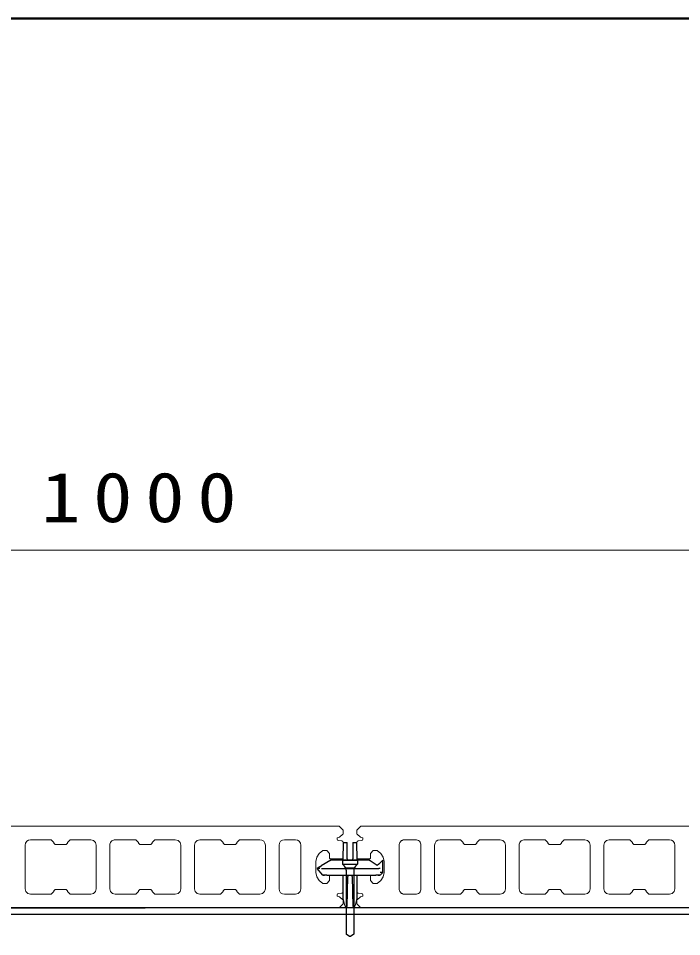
# Model space of a CAD drawing. Units: millimetres on the paper, scale 1:10. Extents: x -385 to 0, y -594 to 267.
# Drawn here: x -116.84 to -92.54, y -63.63 to -30 of the extents above; entities that cross this region are included whole.
import ezdxf

# ---------------------------------------------------------------- set-up
doc = ezdxf.new("R2010")
doc.units = ezdxf.units.MM
doc.linetypes.add('USER1', pattern=[4.5, 2.5, -2])
doc.layers.add('1_10', color=7, linetype='Continuous', lineweight=25)
doc.layers.add('NAKAMURA図枠', color=7, linetype='Continuous', lineweight=13)
doc.styles.add('ＭＳ ゴシック', font='')
doc.styles.get('ＭＳ ゴシック').set_extended_font_data('MS Gothic')

msp = doc.modelspace()

# ---------------------------------------------------------------- linework, layer by layer
at = {"layer": '1_10', "lineweight": 13}
for p, q in [((-162.187, -49.484), (-62.187, -49.484)), ((-104.937, -62.234), (-104.871, -62.511)), ((-104.791, -62.534), (-104.842, -62.534)), ((-104.584, -62.534), (-104.532, -62.534)), ((-104.437, -62.234), (-104.503, -62.511))]:
    msp.add_line(p, q, dxfattribs=at)
at = {"layer": '1_10', "color": 14}
for p, q in [((-104.896, -60.184), (-104.787, -60.184)), ((-104.787, -60.785), (-104.787, -60.184)), ((-104.587, -60.184), (-104.478, -60.184)), ((-104.587, -60.184), (-104.587, -60.785)), ((-104.936, -60.786), (-104.926, -60.213)), ((-104.448, -60.213), (-104.438, -60.786)), ((-105.387, -60.834), (-105.741, -61.046)), ((-105.387, -60.834), (-105.2, -60.813)), ((-103.987, -60.834), (-105.387, -60.834)), ((-105.2, -60.813), (-104.936, -60.784)), ((-104.937, -60.834), (-104.936, -60.786)), ((-104.787, -60.785), (-104.787, -60.834)), ((-104.587, -60.834), (-104.587, -60.785)), ((-104.174, -60.813), (-104.438, -60.784)), ((-104.438, -60.786), (-104.437, -60.834)), ((-104.174, -60.813), (-103.987, -60.834)), ((-103.687, -61.034), (-103.987, -60.834)), ((-103.487, -60.834), (-103.582, -60.928)), ((-103.487, -61.284), (-103.487, -60.834)), ((-105.791, -61.076), (-105.887, -61.134)), ((-105.687, -61.384), (-105.887, -61.134)), ((-105.79, -61.134), (-105.887, -61.134)), ((-105.791, -61.076), (-105.741, -61.046)), ((-105.734, -61.134), (-103.634, -61.134)), ((-103.632, -60.979), (-103.687, -61.034)), ((-103.632, -60.979), (-103.582, -60.928)), ((-105.537, -61.384), (-105.687, -61.384)), ((-105.681, -61.384), (-105.62, -61.384)), ((-105.537, -61.384), (-103.742, -61.384)), ((-104.937, -61.431), (-104.937, -61.384)), ((-104.937, -62.234), (-104.937, -61.431)), ((-104.791, -62.534), (-104.771, -61.432)), ((-104.771, -61.384), (-104.771, -61.432)), ((-104.603, -61.432), (-104.604, -61.384)), ((-104.603, -61.432), (-104.584, -62.534)), ((-104.437, -61.384), (-104.437, -61.431)), ((-104.437, -61.431), (-104.437, -62.234)), ((-103.587, -61.384), (-103.742, -61.384)), ((-103.654, -61.384), (-103.593, -61.384)), ((-103.587, -61.384), (-103.487, -61.284)), ((-103.487, -61.284), (-103.582, -61.284))]:
    msp.add_line(p, q, dxfattribs=at)
at = {"layer": '1_10', "color": 4}
for p, q in [((-104.962, -60.834), (-104.962, -60.984)), ((-104.962, -60.834), (-104.412, -60.834)), ((-104.412, -60.834), (-104.412, -60.984)), ((-104.962, -60.984), (-104.887, -61.059)), ((-104.962, -60.984), (-104.412, -60.984)), ((-104.828, -61.118), (-104.546, -61.118)), ((-104.828, -61.2), (-104.828, -63.543)), ((-104.546, -61.2), (-104.546, -63.543)), ((-104.412, -60.984), (-104.488, -61.059)), ((-104.705, -63.63), (-104.828, -63.543)), ((-104.546, -63.543), (-104.669, -63.63)), ((-104.687, -63.634), (-104.705, -63.63)), ((-104.669, -63.63), (-104.687, -63.634))]:
    msp.add_line(p, q, dxfattribs=at)
at = {"layer": '1_10', "color": 60}
msp.add_line((-161.737, -62.814), (-62.637, -62.814), dxfattribs=at)
at = {"layer": '1_10', "color": 190}
for p, q in [((-63.437, -62.584), (-160.937, -62.584)), ((-160.937, -62.814), (-63.437, -62.814))]:
    msp.add_line(p, q, dxfattribs=at)
at = {"layer": '1_10', "color": 190, "linetype": 'USER1', "lineweight": 13}
msp.add_line((-63.437, -62.814), (-160.937, -62.814), dxfattribs=at)
at = {"layer": '1_10'}
for p in [(-155.337, -62.584), (-69.037, -62.584)]:
    msp.add_line(p, (-112.187, -62.584), dxfattribs=at)
at = {"layer": '1_10', "color": 40, "lineweight": 13}
for points in [[(-119.287, -62.584), (-105.087, -62.584), (-104.937, -62.434), (-104.937, -62.308), (-104.942, -62.286), (-104.956, -62.268), (-105.054, -62.19), (-105.063, -62.184), (-105.072, -62.181), (-105.126, -62.164), (-105.152, -62.146), (-105.162, -62.116), (-105.162, -62.1), (-105.149, -62.066), (-105.116, -62.049), (-104.983, -62.038), (-104.951, -62.021), (-104.937, -61.987), (-104.937, -61.409), (-104.962, -61.384), (-105.412, -61.384), (-105.437, -61.409), (-105.437, -61.584), (-105.537, -61.684), (-105.687, -61.684), (-105.816, -61.583), (-105.903, -61.444), (-105.937, -61.284), (-105.937, -60.884), (-105.903, -60.723), (-105.816, -60.584), (-105.687, -60.484), (-105.537, -60.484), (-105.437, -60.584), (-105.437, -60.759), (-105.412, -60.784), (-104.962, -60.784), (-104.937, -60.759), (-104.937, -60.18), (-104.951, -60.146), (-104.983, -60.129), (-105.116, -60.118), (-105.149, -60.101), (-105.162, -60.067), (-105.162, -60.051), (-105.152, -60.021), (-105.126, -60.003), (-105.072, -59.986), (-105.063, -59.983), (-105.054, -59.977), (-104.956, -59.899), (-104.942, -59.881), (-104.937, -59.859), (-104.937, -59.734), (-105.087, -59.584), (-119.287, -59.584)], [(-90.087, -59.584), (-104.287, -59.584), (-104.437, -59.734), (-104.437, -59.859), (-104.432, -59.881), (-104.418, -59.899), (-104.32, -59.977), (-104.312, -59.983), (-104.303, -59.986), (-104.248, -60.003), (-104.222, -60.021), (-104.212, -60.051), (-104.212, -60.067), (-104.226, -60.101), (-104.259, -60.118), (-104.391, -60.129), (-104.424, -60.146), (-104.437, -60.18), (-104.437, -60.759), (-104.412, -60.784), (-103.962, -60.784), (-103.937, -60.759), (-103.937, -60.584), (-103.837, -60.484), (-103.687, -60.484), (-103.558, -60.584), (-103.471, -60.723), (-103.437, -60.884), (-103.437, -61.284), (-103.471, -61.444), (-103.558, -61.583), (-103.687, -61.684), (-103.837, -61.684), (-103.937, -61.584), (-103.937, -61.409), (-103.962, -61.384), (-104.412, -61.384), (-104.437, -61.409), (-104.437, -61.987), (-104.424, -62.021), (-104.391, -62.038), (-104.259, -62.049), (-104.226, -62.066), (-104.212, -62.1), (-104.212, -62.116), (-104.222, -62.146), (-104.248, -62.164), (-104.303, -62.181), (-104.312, -62.184), (-104.32, -62.19), (-104.418, -62.268), (-104.432, -62.286), (-104.437, -62.308), (-104.437, -62.434), (-104.287, -62.584), (-90.087, -62.584)]]:
    msp.add_lwpolyline(points, dxfattribs=at)
for points in [[(-115.087, -60.259), (-115.037, -60.209), (-115.037, -60.184), (-114.937, -60.084), (-114.187, -60.084), (-114.087, -60.11), (-114.014, -60.184), (-113.987, -60.284), (-113.987, -61.884), (-114.014, -61.984), (-114.087, -62.057), (-114.187, -62.084), (-114.937, -62.084), (-115.037, -61.984), (-115.037, -61.959), (-115.087, -61.909), (-115.487, -61.909), (-115.537, -61.959), (-115.537, -61.984), (-115.637, -62.084), (-116.387, -62.084), (-116.487, -62.057), (-116.56, -61.984), (-116.587, -61.884), (-116.587, -60.284), (-116.572, -60.207), (-116.529, -60.142), (-116.464, -60.099), (-116.387, -60.084), (-115.637, -60.084), (-115.537, -60.184), (-115.537, -60.209), (-115.487, -60.259)], [(-111.087, -60.084), (-110.987, -60.11), (-110.914, -60.184), (-110.887, -60.284), (-110.887, -61.884), (-110.914, -61.984), (-110.987, -62.057), (-111.087, -62.084), (-111.837, -62.084), (-111.937, -61.984), (-111.937, -61.959), (-111.987, -61.909), (-112.387, -61.909), (-112.437, -61.959), (-112.437, -61.984), (-112.537, -62.084), (-113.287, -62.084), (-113.387, -62.057), (-113.46, -61.984), (-113.487, -61.884), (-113.487, -60.284), (-113.484, -60.249), (-113.475, -60.215), (-113.46, -60.184), (-113.44, -60.155), (-113.416, -60.13), (-113.387, -60.11), (-113.356, -60.096), (-113.322, -60.087), (-113.287, -60.084), (-112.537, -60.084), (-112.437, -60.184), (-112.437, -60.209), (-112.387, -60.259), (-111.987, -60.259), (-111.937, -60.209), (-111.937, -60.184), (-111.837, -60.084)], [(-107.787, -61.884), (-107.814, -61.984), (-107.887, -62.057), (-107.987, -62.084), (-108.737, -62.084), (-108.837, -61.984), (-108.837, -61.959), (-108.887, -61.909), (-109.287, -61.909), (-109.337, -61.959), (-109.337, -61.984), (-109.437, -62.084), (-110.187, -62.084), (-110.287, -62.057), (-110.36, -61.984), (-110.387, -61.884), (-110.387, -60.284), (-110.36, -60.184), (-110.287, -60.11), (-110.187, -60.084), (-109.437, -60.084), (-109.337, -60.184), (-109.337, -60.209), (-109.287, -60.259), (-108.887, -60.259), (-108.837, -60.209), (-108.837, -60.184), (-108.737, -60.084), (-107.987, -60.084), (-107.911, -60.099), (-107.846, -60.142), (-107.802, -60.207), (-107.787, -60.284)], [(-107.087, -60.084), (-106.687, -60.084), (-106.611, -60.099), (-106.546, -60.142), (-106.502, -60.207), (-106.487, -60.284), (-106.487, -61.884), (-106.514, -61.984), (-106.587, -62.057), (-106.687, -62.084), (-107.087, -62.084), (-107.164, -62.068), (-107.229, -62.025), (-107.272, -61.96), (-107.287, -61.884), (-107.287, -60.284), (-107.272, -60.207), (-107.229, -60.142), (-107.164, -60.099)], [(-102.814, -62.038), (-102.842, -62.01), (-102.853, -61.995), (-102.864, -61.978), (-102.872, -61.96), (-102.879, -61.942), (-102.883, -61.923), (-102.886, -61.903), (-102.887, -61.884), (-102.887, -60.284), (-102.886, -60.264), (-102.883, -60.245), (-102.879, -60.226), (-102.872, -60.207), (-102.864, -60.189), (-102.853, -60.172), (-102.842, -60.157), (-102.814, -60.129), (-102.798, -60.117), (-102.781, -60.107), (-102.764, -60.099), (-102.745, -60.092), (-102.726, -60.087), (-102.707, -60.085), (-102.687, -60.084), (-102.287, -60.084), (-102.248, -60.087), (-102.211, -60.099), (-102.176, -60.117), (-102.146, -60.142), (-102.121, -60.172), (-102.102, -60.207), (-102.091, -60.245), (-102.087, -60.284), (-102.087, -61.884), (-102.091, -61.923), (-102.102, -61.96), (-102.121, -61.995), (-102.146, -62.025), (-102.176, -62.05), (-102.211, -62.068), (-102.248, -62.08), (-102.287, -62.084), (-102.687, -62.084), (-102.707, -62.083), (-102.726, -62.08), (-102.745, -62.075), (-102.764, -62.068), (-102.781, -62.06), (-102.798, -62.05)], [(-100.087, -60.259), (-100.037, -60.209), (-100.037, -60.184), (-99.937, -60.084), (-99.187, -60.084), (-99.087, -60.11), (-99.014, -60.184), (-98.987, -60.284), (-98.987, -61.884), (-99.014, -61.984), (-99.087, -62.057), (-99.187, -62.084), (-99.937, -62.084), (-100.037, -61.984), (-100.037, -61.959), (-100.087, -61.909), (-100.487, -61.909), (-100.537, -61.959), (-100.537, -61.984), (-100.637, -62.084), (-101.387, -62.084), (-101.487, -62.057), (-101.56, -61.984), (-101.587, -61.884), (-101.587, -60.284), (-101.572, -60.207), (-101.529, -60.142), (-101.464, -60.099), (-101.387, -60.084), (-100.637, -60.084), (-100.537, -60.184), (-100.537, -60.209), (-100.487, -60.259)], [(-96.087, -60.084), (-95.987, -60.11), (-95.914, -60.184), (-95.887, -60.284), (-95.887, -61.884), (-95.914, -61.984), (-95.987, -62.057), (-96.087, -62.084), (-96.837, -62.084), (-96.937, -61.984), (-96.937, -61.959), (-96.987, -61.909), (-97.387, -61.909), (-97.437, -61.959), (-97.437, -61.984), (-97.537, -62.084), (-98.287, -62.084), (-98.387, -62.057), (-98.46, -61.984), (-98.487, -61.884), (-98.487, -60.284), (-98.484, -60.249), (-98.475, -60.215), (-98.46, -60.184), (-98.44, -60.155), (-98.416, -60.13), (-98.387, -60.11), (-98.356, -60.096), (-98.322, -60.087), (-98.287, -60.084), (-97.537, -60.084), (-97.437, -60.184), (-97.437, -60.209), (-97.387, -60.259), (-96.987, -60.259), (-96.937, -60.209), (-96.937, -60.184), (-96.837, -60.084)], [(-92.787, -61.884), (-92.814, -61.984), (-92.887, -62.057), (-92.987, -62.084), (-93.737, -62.084), (-93.837, -61.984), (-93.837, -61.959), (-93.887, -61.909), (-94.287, -61.909), (-94.337, -61.959), (-94.337, -61.984), (-94.437, -62.084), (-95.187, -62.084), (-95.287, -62.057), (-95.36, -61.984), (-95.387, -61.884), (-95.387, -60.284), (-95.36, -60.184), (-95.287, -60.11), (-95.187, -60.084), (-94.437, -60.084), (-94.337, -60.184), (-94.337, -60.209), (-94.287, -60.259), (-93.887, -60.259), (-93.837, -60.209), (-93.837, -60.184), (-93.737, -60.084), (-92.987, -60.084), (-92.911, -60.099), (-92.846, -60.142), (-92.802, -60.207), (-92.787, -60.284)]]:
    msp.add_lwpolyline(points, close=True, dxfattribs=at)
at = {"layer": '1_10', "color": 14}
for centre, start, end in [((-104.896, -60.214), 90, 179), ((-104.478, -60.214), 1, 90)]:
    msp.add_arc(centre, 0.03, start, end, dxfattribs=at)
at = {"layer": '1_10', "color": 4}
for centre, start, end in [((-105.028, -61.2), 0, 45), ((-104.346, -61.2), 135, 180)]:
    msp.add_arc(centre, 0.2, start, end, dxfattribs=at)
at = {"layer": '1_10', "lineweight": 13}
for centre, start, end in [((-104.842, -62.504), 193.407, 270), ((-104.532, -62.504), 270, 346.593)]:
    msp.add_arc(centre, 0.03, start, end, dxfattribs=at)
at = {"layer": '1_10', "color": 14}
msp.add_open_spline([(-103.584, -61.133), (-103.585, -61.133), (-103.586, -61.133), (-103.587, -61.133), (-103.588, -61.133), (-103.589, -61.133), (-103.59, -61.133), (-103.591, -61.133), (-103.592, -61.133), (-103.593, -61.133), (-103.594, -61.133), (-103.595, -61.133), (-103.596, -61.133), (-103.598, -61.133), (-103.599, -61.133), (-103.6, -61.133), (-103.601, -61.133), (-103.602, -61.133), (-103.603, -61.133), (-103.604, -61.133), (-103.605, -61.133), (-103.606, -61.133), (-103.607, -61.133), (-103.608, -61.133), (-103.609, -61.133), (-103.61, -61.133), (-103.611, -61.133), (-103.612, -61.133), (-103.613, -61.133), (-103.614, -61.133), (-103.615, -61.133), (-103.616, -61.133), (-103.617, -61.133), (-103.618, -61.134), (-103.619, -61.134), (-103.62, -61.134), (-103.621, -61.134), (-103.622, -61.134), (-103.623, -61.134), (-103.624, -61.134), (-103.625, -61.134), (-103.626, -61.134), (-103.627, -61.134), (-103.628, -61.134), (-103.629, -61.134), (-103.63, -61.134), (-103.631, -61.134), (-103.632, -61.134), (-103.633, -61.134)], degree=3, knots=[0, 0, 0, 0, 1, 1, 1, 2, 2, 2, 3, 3, 3, 4, 4, 4, 5, 5, 5, 6, 6, 6, 7, 7, 7, 8, 8, 8, 9, 9, 9, 10, 10, 10, 11, 11, 11, 12, 12, 12, 13, 13, 13, 14, 14, 14, 15, 15, 15, 16, 16, 16, 16], dxfattribs=at)
at = {"layer": 'NAKAMURA図枠', "lineweight": 50}
msp.add_line((0, -30), (-385, -30), dxfattribs=at)

# ---------------------------------------------------------------- texts
at = {"layer": '1_10', "insert": (-112.187, -48.484), "char_height": 1.833, "attachment_point": 8, "style": 'ＭＳ ゴシック'}
msp.add_mtext('\\T1.33;\\W1.15;1000', dxfattribs=at)

doc.saveas('drawing.dxf')
